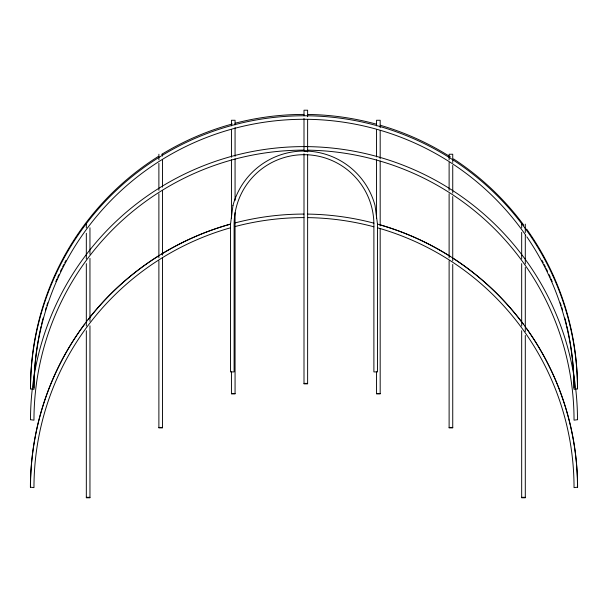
<?xml version="1.0" encoding="UTF-8"?>
<svg xmlns="http://www.w3.org/2000/svg" width="608" height="608" viewBox="0 0 608 608"><rect width="100%" height="100%" fill="white"/><g stroke="black" fill="none" stroke-linecap="round" stroke-linejoin="round"><path stroke-width="0.91" d="M577.6 388.846L574.036 389.318A270.036 270.036 0 0 0 526.847 236.816M577.6 419.695L574.036 420.166A270.036 270.036 0 0 0 307.732 150.161M304 146.482L307.625 146.482M307.625 151.035L304 151.035L304 118.438M304 383.397L307.625 383.397M231.443 393.46L235.068 393.46M376.557 393.46L380.182 393.46M158.886 427.432L162.511 427.432M449.114 427.432L452.74 427.432M86.328 497.321L89.954 497.321M521.672 497.321L525.297 497.321M30.4 388.846L33.964 389.318A270.036 270.036 0 0 1 525.776 235.258M30.4 419.695L33.964 420.166A270.036 270.036 0 0 1 304 150.13M525.297 224.132L525.297 232.522M525.297 235.342L525.297 263.933M525.297 267.414L525.297 331.497M525.297 335.456L525.297 497.792L521.672 497.792L521.672 330.737M521.672 224.132L521.672 227.863M521.672 232.355L521.672 258.909M521.672 263.629L521.672 326.01M452.74 162.473L452.74 154.242L449.114 154.242L449.114 159.836M452.74 165.452L452.74 193.116M452.74 196.582L452.74 260.847M452.74 264.45L452.74 427.903L449.114 427.903L449.114 260.847M449.114 162.473L449.114 190.327M449.114 193.747L449.114 257.815M380.182 127.726L380.182 120.262L376.557 120.262L376.557 125.856M380.182 130.53L380.182 158.817M380.182 161.006L380.182 225.925M380.182 228.578L380.182 393.923L376.557 393.923L376.557 371.883M376.557 129.413L376.557 156.925M376.557 159.767L376.557 218.363M307.625 116.736L307.625 110.208L304 110.208L304 115.801M307.625 119.358L307.625 152.053M307.625 154.432L307.625 383.868L304 383.868L304 153.748M235.068 124.929L235.068 120.262L231.443 120.262L231.443 125.856M235.068 127.574L235.068 156.347M235.068 158.817L235.068 200.42M235.068 212.701L235.068 393.923L231.443 393.923L231.443 371.883M231.443 129.413L231.443 157.282M231.443 159.767L231.443 218.363M162.511 154.242L162.511 156.112M162.511 159.836L162.511 187.135M162.511 190.327L162.511 255.178M162.511 257.815L162.511 427.903L158.886 427.903L158.886 260.847M158.886 154.242L158.886 159.836M158.886 163.392L158.886 190.327M158.886 193.747L158.886 257.815M89.954 227.757L89.954 254.197M89.954 258.354L89.954 321.29M89.954 325.804L89.954 497.792L86.328 497.792L86.328 330.737M86.328 224.132L86.328 227.863M86.328 233.282L86.328 258.909M86.328 263.629L86.328 326.01M30.506 388.846A273.494 273.494 0 0 1 304 115.756A273.494 273.494 0 0 1 577.494 388.846M230.508 227.795A270.036 270.036 0 0 0 33.964 487.631L30.4 487.168A273.433 273.433 0 0 1 230.493 224.116A273.494 273.494 0 0 0 161.599 254.068M235.015 226.564A270.036 270.036 0 0 1 304 217.603M307.732 217.626A270.036 270.036 0 0 1 373.89 226.799M377.492 227.795A270.036 270.036 0 0 1 574.036 487.631L577.6 487.168A273.433 273.433 0 0 0 377.507 224.116M30.506 487.168A273.494 273.494 0 0 1 84.702 324.14M88.145 319.618A273.494 273.494 0 0 1 158.407 256.044M235 222.923A273.494 273.494 0 0 1 304 214.077M307.732 214.1A273.494 273.494 0 0 1 373.905 223.159M380.198 224.899A273.494 273.494 0 0 1 450.384 256.546M453.553 258.582A273.494 273.494 0 0 1 523.298 324.14M526.642 328.73A273.494 273.494 0 0 1 577.494 487.168M33.964 387.98A270.036 270.036 0 0 1 38.243 340.1M38.585 338.238A270.036 270.036 0 0 1 41.116 326.253M41.549 324.429A270.036 270.036 0 0 1 43.168 318.09M45.471 309.996A270.036 270.036 0 0 1 46.299 307.298M46.869 305.505A270.036 270.036 0 0 1 47.743 302.822M55.807 281.588A270.036 270.036 0 0 1 56.947 278.981M57.714 277.248A270.036 270.036 0 0 1 58.892 274.664M60.504 271.244A270.036 270.036 0 0 1 61.742 268.69M62.586 267.003A270.036 270.036 0 0 1 63.863 264.48M64.729 262.808A270.036 270.036 0 0 1 66.052 260.323M541.948 260.323A270.036 270.036 0 0 1 543.271 262.808M544.137 264.48A270.036 270.036 0 0 1 545.414 267.003M546.258 268.69A270.036 270.036 0 0 1 547.496 271.244M549.108 274.664A270.036 270.036 0 0 1 550.286 277.248M551.053 278.981A270.036 270.036 0 0 1 552.193 281.588M560.257 302.822A270.036 270.036 0 0 1 561.131 305.505M561.701 307.298A270.036 270.036 0 0 1 562.529 309.996M564.832 318.09A270.036 270.036 0 0 1 566.451 324.429M566.884 326.253A270.036 270.036 0 0 1 569.415 338.238M569.757 340.1A270.036 270.036 0 0 1 574.036 387.98M30.506 387.509A273.494 273.494 0 0 1 158.407 156.393M161.599 154.417A273.494 273.494 0 0 1 232.302 123.986M235 123.264A273.494 273.494 0 0 1 304 114.418M307.732 114.448A273.494 273.494 0 0 1 376.603 124.23M380.198 125.248A273.494 273.494 0 0 1 450.384 156.894M453.553 158.931A273.494 273.494 0 0 1 523.86 225.249M526.642 229.079A273.494 273.494 0 0 1 577.494 387.509M30.506 419.695A273.494 273.494 0 0 1 304 146.604A273.494 273.494 0 0 1 577.494 419.695M232.955 205.542L230.485 224.344L230.485 371.914L234.11 371.914L234.11 224.58A69.89 69.89 0 0 1 304 154.69A69.89 69.89 0 0 1 373.89 224.58L373.89 371.914L377.515 371.914L377.515 224.344L375.045 205.542A73.553 73.553 0 0 0 232.955 205.542"/></g></svg>
